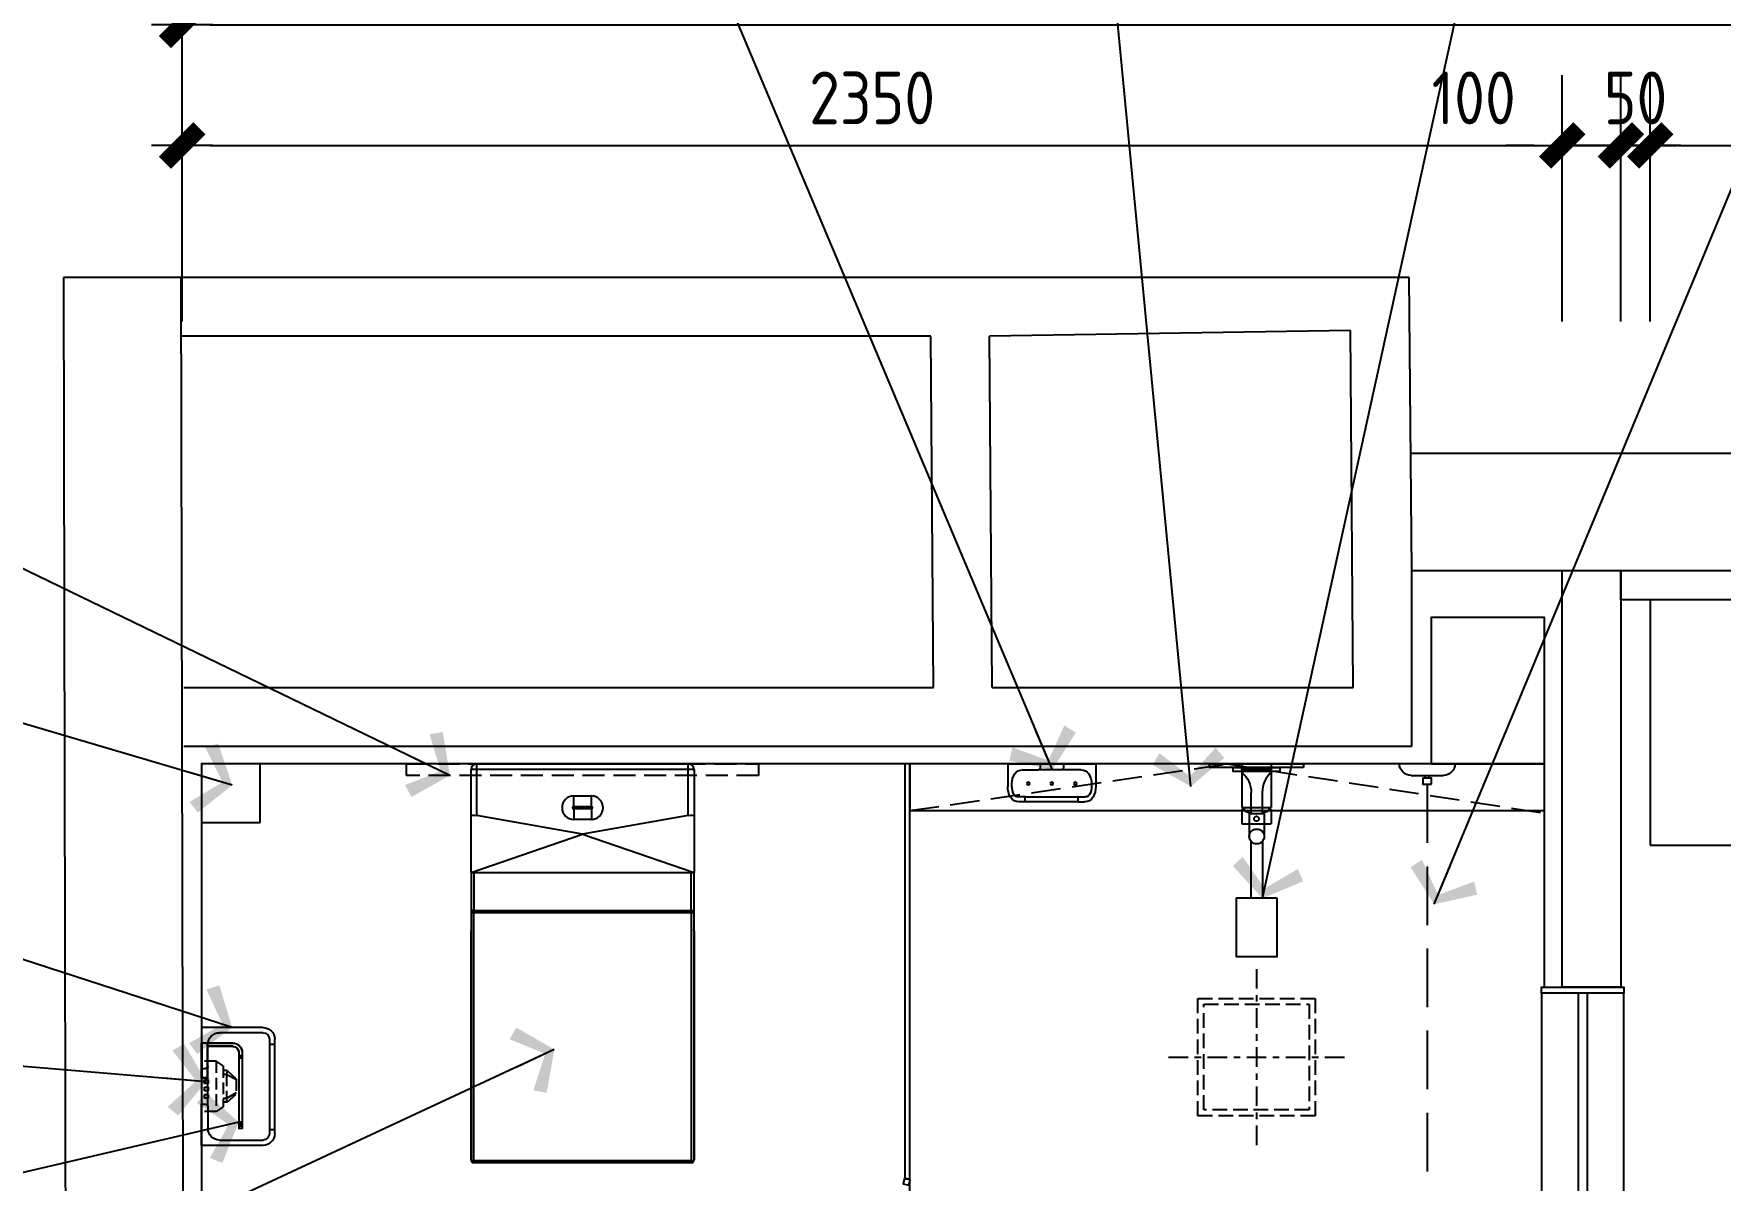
# Model space of a CAD drawing. Extents: x 220391 to 385981, y 332279 to 483868.
# Drawn here: x 234410 to 237284, y 449027 to 450981 of the extents above; entities that cross this region are included whole.
import ezdxf

# ---------------------------------------------------------------- set-up
doc = ezdxf.new("R2010")
doc.units = 0
doc.header["$MEASUREMENT"] = 0
for name, pattern in [('DASH', [0.35, 0.25, -0.1]), ('家具平面底图$0$DOM-虚线', [0.35, 0.25, -0.1]), ('家具平面底图$0$DOM-门开启线', [0.666666, 0.333333, -0.111111, 0.111111, -0.111111])]:
    doc.linetypes.add(name, pattern=pattern)
doc.layers.add('F-洁具-DOM', color=1, linetype='Continuous')
doc.styles.add('DOM-romans.shx', font='dim.shx')
doc.dimstyles.new('DOM_DIM_1 80', dxfattribs={"dimscale": 60, "dimtxt": 1.5, "dimasz": 0.8, "dimexe": 2, "dimexo": 1.5, "dimgap": 0.6, "dimtad": 1, "dimdec": 0, "dimrnd": 5, "dimzin": 12, "dimdsep": 46, "dimtxsty": 'DOM-romans.shx', "dimblk": 'DOM_Dimension_Tick', "dimcen": 0.125, "dimclrd": 44, "dimclre": 44, "dimclrt": 50, "dimadec": 0, "dimazin": 0, "dimtfac": 1, "dimtdec": 0, "dimtix": 1, "dimtmove": 2, "dimatfit": 3, "dimldrblk": 'DOM_Leader_Arrow', "dimfxl": 0, "dimtvp": 1, "dimtolj": 1, "dimtzin": 0, "dimarcsym": 0})

# ---------------------------------------------------------------- blocks, each defined once
blk = doc.blocks.new('家具平面底图$0$A$C591D7FFC')
at = {"linetype": '家具平面底图$0$DOM-虚线', "ltscale": 150}
blk.add_lwpolyline([(300, -20), (-300, -20), (-300, 0), (300, 0)], close=True, dxfattribs=at)
blk = doc.blocks.new('家具平面底图$0$A$C619B377B')
at = {"linetype": 'Continuous'}
for p, q in [((-180, 0), (180, 0)), ((-190, -185.2), (-190, -10)), ((190, -10), (190, -185.2)), ((-189.5, -186.2), (-190, -185.2)), ((-189.5, -676), (-189.5, -186.1)), ((-184.5, -185.2), (184.5, -185.2)), ((189.5, -186.2), (190, -185.2)), ((189.5, -186.1), (189.5, -676)), ((189.5, -254), (-189.5, -254)), ((185.5, -680), (-185.5, -680))]:
    blk.add_line(p, q, dxfattribs=at)
at = {"color": 8, "linetype": 'Continuous'}
for p, q in [((-180, -88.3), (-180, 0)), ((180, -88.3), (180, 0)), ((190, -10), (-190, -10)), ((-15, -55), (15, -55)), ((-15, -73), (-15, -55)), ((15, -73), (15, -55)), ((-15, -73), (15, -73)), ((15, -77), (-15, -77)), ((-15, -77), (-15, -95)), ((15, -77), (15, -95)), ((0, -120), (-180, -88.3)), ((15, -95), (-15, -95)), ((180, -88.3), (0, -120)), ((-190, -185.2), (0, -120)), ((0, -120), (190, -185.2)), ((-184.5, -250), (-184.5, -185.2)), ((184.5, -185.2), (184.5, -250)), ((-185.5, -250), (185.5, -250)), ((-185.5, -680), (-185.5, -250)), ((185.5, -680), (185.5, -250)), ((-189.5, -285), (-190, -285)), ((-190, -675), (-190, -285)), ((190, -285), (189.5, -285)), ((190, -285), (190, -675)), ((-190, -675), (-189.5, -675)), ((-189.5, -676), (189.5, -676)), ((-188.7, -679.1), (-188.4, -678.8)), ((188.4, -678.8), (188.7, -679.1)), ((189.9, -675), (190, -675))]:
    blk.add_line(p, q, dxfattribs=at)
at = {"linetype": 'Continuous'}
for centre, radius, start, end in [((-180, -10), 10, 90, 180), ((-185.5, -676), 4, 180, 270), ((185.5, -676), 4, 270, 0)]:
    blk.add_arc(centre, radius, start, end, dxfattribs=at)
at = {"color": 8, "linetype": 'Continuous'}
for centre, radius, start, end in [((180, -10), 10, 0, 90), ((-15, -75), 20, 90, 270), ((15, -75), 20, 270, 90), ((-15, -75), 2, 90, 270), ((15, -75), 2, 270, 90), ((-185.5, -254), 4, 90, 180), ((185.5, -254), 4, 0, 90), ((-185, -285), 5, 155.1791, 180), ((185, -285), 5, 0, 24.7583), ((-185, -675), 5, 180, 217.3553), ((-175, -674.8), 14.5, 191.2565, 193.3174), ((-175.6, -674.9), 13.9, 193.3081, 196.9705), ((-186.9, -676.4), 3.26, 232.0237, 236.5582), ((-183.6, -663.5), 16.5, 252.0625, 255.3707), ((-183.5, -662.9), 17.1, 255.3597, 256.5632), ((183.5, -662.9), 17.1, 283.4368, 284.6403), ((183.6, -663.5), 16.5, 284.6293, 287.9375), ((186.9, -676.4), 3.26, 303.4418, 307.9763), ((175.6, -674.9), 13.9, 343.0295, 346.6919), ((185, -675), 5, 322.6233, 0), ((175, -674.8), 14.5, 346.6826, 348.7435)]:
    blk.add_arc(centre, radius, start, end, dxfattribs=at)
at = {"color": 8, "linetype": 'Continuous', "extrusion": (0, 0, -1)}
for centre, major_axis, start_param, end_param in [((-180, -90.9), (9.99, -1.89), 3.092725, 4.663521), ((180, -90.9), (9.99, 1.89), -1.521928, 0.048868)]:
    blk.add_ellipse(centre, major_axis=major_axis, ratio=0.25825, start_param=start_param, end_param=end_param, dxfattribs=at)
at = {"linetype": 'Continuous', "extrusion": (0, 0, -1)}
for centre, start_param, end_param in [((-184.5, -186.1), 3.145147, 4.712389), ((184.5, -186.1), 4.712389, 6.279631)]:
    blk.add_ellipse(centre, major_axis=(5, 0), ratio=0.176327, start_param=start_param, end_param=end_param, dxfattribs=at)
at = {"layer": 'F-洁具-DOM'}
blk.add_blockref('家具平面底图$0$A$C591D7FFC', (0, 0), dxfattribs=at)
blk = doc.blocks.new('家具平面底图$0$A$C3001446E')
at = {"color": 8, "linetype": '家具平面底图$0$DOM-门开启线', "ltscale": 100}
for p, q in [((-500, 150), (-500, -150)), ((-350, 0), (-650, 0))]:
    blk.add_line(p, q, dxfattribs=at)
at = {"color": 250}
for p, q in [((-131.9, 9.6), (-229.4, 9.6)), ((-85.6, 12.4), (-124.2, 12.4)), ((-85.6, -13.1), (-85.6, 12.4)), ((-85.6, -9.7), (-85.6, 9)), ((-85.6, 9), (-49.5, 9)), ((-131.9, -10.4), (-229.4, -10.4)), ((-85.6, -13.1), (-124.2, -13.1)), ((0, -25), (-5.9, -25))]:
    blk.add_line(p, q, dxfattribs=at)
for p, q in [((-102.2, 25, 0), (-102.2, -25, 0)), ((-77.2, 25, 0), (-102.2, 25, 0)), ((-74.7, 20.8, 0), (-79.9, 20.8, 0)), ((-77.2, 25, 0), (-77.2, 20.8, 0)), ((-13, 25, 0), (-74.7, 25, 0)), ((-77.2, -25, 0), (-102.2, -25, 0)), ((-74.7, -20.8, 0), (-79.9, -20.8, 0)), ((-77.2, -20.8, 0), (-77.2, -25, 0)), ((-13, -25, 0), (-74.7, -25, 0))]:
    blk.add_line(p, q)
at = {"color": 8}
blk.add_line((-74.7, 25, 0), (-74.7, -25, 0), dxfattribs=at)
at = {"linetype": '家具平面底图$0$DOM-虚线', "ltscale": 100}
blk.add_lwpolyline([(-600, -100), (-600, 100), (-400, 100), (-400, -100)], close=True, dxfattribs=at)
at = {"color": 8, "linetype": '家具平面底图$0$DOM-虚线', "ltscale": 100}
blk.add_lwpolyline([(-590, -90), (-590, 90), (-410, 90), (-410, -90)], close=True, dxfattribs=at)
for points in [[(-6.5, -80), (-6.5, 80), (0, 80), (0, -80)], [(-13, -40), (-13, 40), (-6.5, 40), (-6.5, -40)]]:
    blk.add_lwpolyline(points, close=True)
at = {"color": 250}
for points in [[(-229.4, -35.4), (-229.4, 34.6), (-328.7, 34.6), (-328.7, -35.4)], [(0, -25), (-9.8, -25), (-9.8, 25), (0, 25)]]:
    blk.add_lwpolyline(points, close=True, dxfattribs=at)
for points in [[(-9.8, 25), (-14.6, 25, -0.211273), (-49.5, 9, -0.201002)], [(-9.8, -25), (-14.6, -25, 0.210081), (-49.1, -9.7), (-85.6, -9.7)]]:
    blk.add_lwpolyline(points, format="xyb", dxfattribs=at)
blk.add_circle((-124, -0.4), 12.7, dxfattribs=at)
at = {"color": 8}
blk.add_circle((-93.8, 0), 4.17, dxfattribs=at)
blk.add_arc((-43.8, 0, 0), 41.7, 143.1301, 216.8699, dxfattribs=at)
blk = doc.blocks.new('家具平面底图$0$dfsggag')
at = {"color": 8, "linetype": '家具平面底图$0$DOM-虚线', "ltscale": 80}
for p, q in [((-27, 43.6), (-12.7, 59.3)), ((-11.1, 59.3), (-20.4, 42.7)), ((-12.7, 59.3), (12.7, 59.3)), ((11.1, 59.3), (20.4, 42.7)), ((27, 43.6), (12.7, 59.3)), ((-34.9, 36.8), (-42.9, 25.1)), ((-34.9, 36.8), (34.9, 36.8)), ((-27, 43.6), (-20.4, 42.7)), ((-27, 43.6), (-27, 36.8)), ((-20.4, 42.7), (20.4, 42.7)), ((-20.4, 42.7), (-20.4, 36.8)), ((27, 43.6), (20.4, 42.7)), ((20.4, 42.7), (20.4, 36.8)), ((27, 43.6), (27, 36.8)), ((34.9, 36.8), (42.9, 25.1)), ((-42.9, 25.1), (-42.9, 0)), ((-42.9, 25.1), (42.9, 25.1)), ((-42.9, 0), (42.9, 0)), ((42.9, 25.1), (42.9, 0))]:
    blk.add_line(p, q, dxfattribs=at)
for points in [[(-11.3, 11.2), (-4.7, 11.2), (-4.7, 5.1), (-11.3, 5.1)], [(1.2, 11.2), (7.8, 11.2), (7.8, 5.1), (1.2, 5.1)], [(13.6, 11.2), (20.2, 11.2), (20.2, 5.1), (13.6, 5.1)]]:
    blk.add_lwpolyline(points, close=True, dxfattribs=at)
blk = doc.blocks.new('家具平面底图$0$A$C08F94FB0')
at = {"linetype": 'Continuous'}
for p, q in [((-100.5, 0), (-30.5, 0)), ((-100.5, -105), (-100.5, 0)), ((-30.5, 0), (-30.5, -7)), ((100.5, 0), (30.5, 0)), ((100.5, -105), (100.5, 0)), ((-0.5, -125), (-80.5, -125)), ((80.5, -125), (-0.5, -125))]:
    blk.add_line(p, q, dxfattribs=at)
at = {"color": 8, "linetype": 'Continuous'}
for p, q in [((-30.5, 0), (30.5, 0)), ((-0.5, -11), (-71.5, -11)), ((34.5, -11), (-36.3, -11)), ((30.5, 0), (30.5, -7)), ((34.5, -11), (71.5, -11)), ((-91.5, -105), (-91.5, -31)), ((91.5, -31), (91.5, -105)), ((-80.5, -116), (-0.5, -116)), ((-0.5, -116), (80.5, -116))]:
    blk.add_line(p, q, dxfattribs=at)
at = {"color": 8}
for p, q in [((-72.1, -116), (-72.1, -125)), ((73.5, -116), (73.5, -125))]:
    blk.add_line(p, q, dxfattribs=at)
at = {"color": 8, "linetype": 'Continuous'}
for centre, radius, start, end in [((-71.5, -31), 20, 90, 180), ((34.5, -7), 4, 180, 270), ((71.5, -31), 20, 0, 90), ((-80.5, -105), 11, 180, 270), ((80.5, -105), 11, 270, 0)]:
    blk.add_arc(centre, radius, start, end, dxfattribs=at)
at = {"linetype": 'Continuous'}
for centre, radius, start, end in [((-34.5, -7), 4, 270, 0), ((-80.5, -105), 20, 180, 270), ((80.5, -105), 20, 270, 0)]:
    blk.add_arc(centre, radius, start, end, dxfattribs=at)
blk = doc.blocks.new('家具平面底图$0$A$C2B4824DF')
for p, q in [((63.5, -57), (63.5, 72.7)), ((69.2, 73), (63.8, 73)), ((69.5, -57), (69.5, 72.7)), ((0, -13.5), (0, -72.5)), ((9.5, -13), (0.5, -13)), ((10, -73), (10, -13.5)), ((0.5, -73), (9.5, -73)), ((53.5, -67), (10, -67)), ((10, -73), (53.5, -73))]:
    blk.add_line(p, q)
at = {"color": 250}
for p, q in [((69.5, 69), (63.5, 69)), ((69.5, 66.2), (63.5, 66.2)), ((69.5, 62.1), (63.5, 62.1)), ((63.8, -57), (63.8, 73)), ((63.8, 65.9), (69.2, 65.9)), ((69.2, 64.9), (63.8, 64.9)), ((69.2, -57), (69.2, 73)), ((10, -13.5), (0, -13.5)), ((0.5, -73), (0.5, -13)), ((9.5, -73), (9.5, -13)), ((69.5, -47.1), (63.5, -47.1)), ((69.5, -51.2), (63.5, -51.2)), ((63.8, -57), (63.5, -57)), ((69.2, -49.9), (63.8, -49.9)), ((69.2, -50.9), (63.8, -50.9)), ((69.2, -57), (69.5, -57)), ((10, -72.5), (0, -72.5)), ((53.5, -67.3), (10, -67.3)), ((10, -72.7), (53.5, -72.7)), ((53.5, -67.3), (53.5, -67)), ((53.5, -72.7), (53.5, -73))]:
    blk.add_line(p, q, dxfattribs=at)
for centre, radius, start, end in [((63.8, 72.7), 0.3, 90, 180), ((69.2, 72.7), 0.3, 0, 90), ((0.5, -13.5), 0.5, 90, 180), ((9.5, -13.5), 0.5, 0, 90), ((53.5, -57), 16, 270, 0), ((53.5, -57), 10, 270, 0), ((0.5, -72.5), 0.5, 180, 270), ((9.5, -72.5), 0.5, 270, 342.3099)]:
    blk.add_arc(centre, radius, start, end)
for radius in [15.7, 10.3]:
    blk.add_arc((53.5, -57), radius, 270, 0, dxfattribs=at)
for points, start_tangent, end_tangent in [([(63.5, 66.2), (63.5, 66.1), (63.6, 66), (63.7, 65.9), (63.8, 65.9)], (0, -1), (1, 0)), ([(63.5, 65.2), (63.5, 65.1), (63.6, 65), (63.7, 64.9), (63.8, 64.9)], (0, -1), (1, 0)), ([(69.2, 65.9), (69.3, 65.9), (69.4, 66), (69.5, 66.1), (69.5, 66.2)], (1, 0), (0, 1)), ([(69.5, 65.2), (69.5, 65.1), (69.4, 65), (69.3, 64.9), (69.2, 64.9)], (0, -1), (-1, 0)), ([(63.5, -50.2), (63.5, -50.1), (63.6, -50), (63.7, -49.9), (63.8, -49.9)], (0, 1), (1, 0)), ([(63.8, -50.9), (63.7, -50.9), (63.6, -51), (63.5, -51.1), (63.5, -51.2)], (-1, 0), (0, -1)), ([(69.5, -50.2), (69.5, -50.1), (69.4, -50), (69.3, -49.9), (69.2, -49.9)], (0, 1), (-1, 0)), ([(69.5, -51.2), (69.5, -51.1), (69.4, -51), (69.3, -50.9), (69.2, -50.9)], (0, 1), (-1, 0))]:
    blk.add_spline(points, degree=3, dxfattribs=dict(at, start_tangent=start_tangent, end_tangent=end_tangent))
blk = doc.blocks.new('DOM_Dimension_Tick')
at = {"color": 0, "linetype": 'ByBlock'}
for p, q in [((-1.091, 0), (0, 0)), ((0, 0), (1.091, 0))]:
    blk.add_line(p, q, dxfattribs=at)
at = {"color": 0, "linetype": 'Continuous', "const_width": 0.608}
blk.add_lwpolyline([(-0.61, -0.61), (0.61, 0.61)], dxfattribs=at)
blk = doc.blocks.new('*D871')
at = {"color": 44, "lineweight": -2, "transparency": 16777216}
for p, q in [((234662.8, 450490.6), (234662.8, 450910.6)), ((237015, 450490.6), (237015, 450910.6)), ((234710.8, 450790.6), (236967, 450790.6))]:
    blk.add_line(p, q, dxfattribs=at)
at = {"layer": 'Defpoints', "color": 0, "transparency": 16777216}
for p in [(237015, 450790.6), (234662.8, 449622), (237015, 449622)]:
    blk.add_point(p, dxfattribs=at)
at = {"color": 44, "lineweight": -2, "transparency": 16777216, "xscale": 48, "yscale": 48, "zscale": 48, "rotation": 180}
blk.add_blockref('DOM_Dimension_Tick', (234662.8, 450790.6), dxfattribs=at)
at = {"color": 44, "lineweight": -2, "transparency": 16777216, "xscale": 48, "yscale": 48, "zscale": 48}
blk.add_blockref('DOM_Dimension_Tick', (237015, 450790.6), dxfattribs=at)
at = {"color": 50, "transparency": 16777216, "insert": (235838.9, 450871.6), "char_height": 90, "attachment_point": 5, "style": 'DOM-romans.shx'}
blk.add_mtext('\\A1;2350', dxfattribs=at)
blk = doc.blocks.new('DOM_Leader_Arrow')
at = {"color": 0, "linetype": 'ByBlock'}
blk.add_line((0, 0), (-1.5, 0), dxfattribs=at)
for points in [[(-1.288, 1.003), (-0.895, 1.278), (-0.36, 0), (0, 0)], [(-1.288, -1.003), (-0.895, -1.278), (-0.36, 0), (0, 0)]]:
    blk.add_solid(points, dxfattribs=at)
blk = doc.blocks.new('*D872')
at = {"color": 44, "lineweight": -2, "transparency": 16777216}
for p, q in [((237015, 450490.6), (237015, 450910.6)), ((237115, 450490.6), (237115, 450910.6)), ((236967, 450790.6), (236919, 450790.6)), ((237015, 450790.6), (237115, 450790.6)), ((237163, 450790.6), (237211, 450790.6))]:
    blk.add_line(p, q, dxfattribs=at)
at = {"layer": 'Defpoints', "color": 0, "transparency": 16777216}
for p in [(237115, 450790.6), (237115, 450066), (237015, 449581.8)]:
    blk.add_point(p, dxfattribs=at)
at = {"color": 44, "lineweight": -2, "transparency": 16777216, "xscale": 48, "yscale": 48, "zscale": 48}
blk.add_blockref('DOM_Dimension_Tick', (237015, 450790.6), dxfattribs=at)
at = {"color": 44, "lineweight": -2, "transparency": 16777216, "xscale": 48, "yscale": 48, "zscale": 48, "rotation": 180}
blk.add_blockref('DOM_Dimension_Tick', (237115, 450790.6), dxfattribs=at)
at = {"color": 50, "transparency": 16777216, "insert": (236864.2, 450871.6), "char_height": 90, "attachment_point": 5, "style": 'DOM-romans.shx'}
blk.add_mtext('\\A1;100', dxfattribs=at)
blk = doc.blocks.new('*D869')
at = {"color": 44, "lineweight": -2, "transparency": 16777216}
for p, q in [((234662.8, 450752.8), (234662.8, 451116)), ((241765, 450696), (241765, 451116)), ((234710.8, 450996), (241717, 450996))]:
    blk.add_line(p, q, dxfattribs=at)
at = {"layer": 'Defpoints', "color": 0, "transparency": 16777216}
for p in [(241765, 450996), (234662.8, 450662.8), (241765, 450066)]:
    blk.add_point(p, dxfattribs=at)
at = {"color": 44, "lineweight": -2, "transparency": 16777216, "xscale": 48, "yscale": 48, "zscale": 48, "rotation": 180}
blk.add_blockref('DOM_Dimension_Tick', (234662.8, 450996), dxfattribs=at)
at = {"color": 44, "lineweight": -2, "transparency": 16777216, "xscale": 48, "yscale": 48, "zscale": 48}
blk.add_blockref('DOM_Dimension_Tick', (241765, 450996), dxfattribs=at)
at = {"color": 50, "transparency": 16777216, "insert": (238213.9, 451077), "char_height": 90, "attachment_point": 5, "style": 'DOM-romans.shx'}
blk.add_mtext('\\A1;7100', dxfattribs=at)
blk = doc.blocks.new('*D874')
at = {"color": 44, "lineweight": -2, "transparency": 16777216}
for p, q in [((233991.5, 450114), (233991.5, 450162)), ((234291.5, 450066), (233871.5, 450066)), ((233991.5, 450066), (233991.5, 449766.8)), ((234291.5, 449766.8), (233871.5, 449766.8)), ((233991.5, 449718.8), (233991.5, 449670.8))]:
    blk.add_line(p, q, dxfattribs=at)
at = {"layer": 'Defpoints', "color": 0, "transparency": 16777216}
for p in [(236758.8, 450066), (233991.5, 449766.8), (236758.8, 449766.8)]:
    blk.add_point(p, dxfattribs=at)
at = {"color": 44, "lineweight": -2, "transparency": 16777216, "xscale": 48, "yscale": 48, "zscale": 48}
for p, rotation in [((233991.5, 450066), 270), ((233991.5, 449766.8), 90)]:
    blk.add_blockref('DOM_Dimension_Tick', p, dxfattribs=dict(at, rotation=rotation))
at = {"color": 50, "transparency": 16777216, "insert": (233910.5, 449916.4), "char_height": 90, "attachment_point": 5, "rotation": 90, "style": 'DOM-romans.shx'}
blk.add_mtext('\\A1;300', dxfattribs=at)
blk = doc.blocks.new('*D875')
at = {"color": 44, "lineweight": -2, "transparency": 16777216}
for p, q in [((234291.5, 449766.8), (233871.5, 449766.8)), ((233991.5, 449718.8), (233991.5, 448264.8)), ((234291.5, 448216.8), (233871.5, 448216.8))]:
    blk.add_line(p, q, dxfattribs=at)
at = {"layer": 'Defpoints', "color": 0, "transparency": 16777216}
for p in [(236758.8, 449766.8), (233991.5, 448216.8), (234665.7, 448216.8)]:
    blk.add_point(p, dxfattribs=at)
at = {"color": 44, "lineweight": -2, "transparency": 16777216, "xscale": 48, "yscale": 48, "zscale": 48}
for p, rotation in [((233991.5, 449766.8), 90), ((233991.5, 448216.8), 270)]:
    blk.add_blockref('DOM_Dimension_Tick', p, dxfattribs=dict(at, rotation=rotation))
at = {"color": 50, "transparency": 16777216, "insert": (233910.5, 448991.8), "char_height": 90, "attachment_point": 5, "rotation": 90, "style": 'DOM-romans.shx'}
blk.add_mtext('\\A1;1550', dxfattribs=at)
blk = doc.blocks.new('A$C0550754B')
at = {"layer": 'F-洁具-DOM'}
for p, q in [((0, 0), (-35, 0)), ((-22.5, 11.7), (-22.5, 14.3)), ((-12.5, 14.3), (-22.5, 14.3)), ((-22.5, 11.7), (-20.8, 11.7)), ((-22.5, 6.3), (-22.5, 9)), ((-22.5, 9), (-20.8, 9)), ((-21, 0), (-21, 0)), ((-12.5, 11.7), (-14.2, 11.7)), ((-12.5, 9), (-14.2, 9)), ((-14, 0), (-14, 0)), ((-12.5, 11.7), (-12.5, 14.3)), ((-12.5, 6.3), (-12.5, 9))]:
    blk.add_line(p, q, dxfattribs=at)
blk.add_lwpolyline([(0, 0), (0, -3), (-35, -3), (-35, 0)], dxfattribs=at)
blk.add_lwpolyline([(-25, 6.3), (-25, 0), (-10, 0), (-10, 6.3)], close=True, dxfattribs=at)
for centre, start, end in [((-20.8, 10.3), 270, 90), ((-14.2, 10.3), 90, 270)]:
    blk.add_arc(centre, 1.33, start, end, dxfattribs=at)
blk = doc.blocks.new('*U858')
at = {"color": 1}
blk.add_line((236602.6, 472369.7), (236697.6, 472369.7), dxfattribs=at)
at = {"layer": 'F-洁具-DOM'}
for p, q in [((236677.6, 472349.8), (236622.6, 472349.8)), ((236646.6, 472344.8), (236646.6, 472349.8)), ((236653.6, 472344.8), (236653.6, 472349.8))]:
    blk.add_line(p, q, dxfattribs=at)
at = {"layer": 'F-洁具-DOM', "color": 8, "linetype": 'DASH', "ltscale": 400}
blk.add_line((236650.1, 472334.8), (236650.1, 470897), dxfattribs=at)
at = {"layer": 'F-洁具-DOM'}
blk.add_lwpolyline([(236642.6, 472334.8), (236642.6, 472344.8), (236657.6, 472344.8), (236657.6, 472334.8)], close=True, dxfattribs=at)
for centre, start, end in [((236622.6, 472369.8), 180, 270), ((236677.6, 472369.8), 270, 0)]:
    blk.add_arc(centre, 20, start, end, dxfattribs=at)
at = {"layer": 'F-洁具-DOM', "xscale": -1}
blk.add_blockref('A$C0550754B', (236632.6, 470882.7), dxfattribs=at)
blk = doc.blocks.new('*D879')
at = {"color": 44, "lineweight": -2, "transparency": 16777216}
for p, q in [((237165, 450490.6), (237165, 450910.6)), ((237665.2, 450490.6), (237665.2, 450910.6)), ((237213, 450790.6), (237617.2, 450790.6))]:
    blk.add_line(p, q, dxfattribs=at)
at = {"layer": 'Defpoints', "color": 0, "transparency": 16777216}
for p in [(237665.2, 450790.6), (237665.2, 450016), (237165, 449989.7)]:
    blk.add_point(p, dxfattribs=at)
at = {"color": 44, "lineweight": -2, "transparency": 16777216, "xscale": 48, "yscale": 48, "zscale": 48, "rotation": 180}
blk.add_blockref('DOM_Dimension_Tick', (237165, 450790.6), dxfattribs=at)
at = {"color": 44, "lineweight": -2, "transparency": 16777216, "xscale": 48, "yscale": 48, "zscale": 48}
blk.add_blockref('DOM_Dimension_Tick', (237665.2, 450790.6), dxfattribs=at)
at = {"color": 50, "transparency": 16777216, "insert": (237415.1, 450871.6), "char_height": 90, "attachment_point": 5, "style": 'DOM-romans.shx'}
blk.add_mtext('\\A1;500', dxfattribs=at)
blk = doc.blocks.new('*D883')
at = {"color": 44, "lineweight": -2, "transparency": 16777216}
for p, q in [((237115, 450490.6), (237115, 450910.6)), ((237165, 450490.6), (237165, 450910.6)), ((237067, 450790.6), (237019, 450790.6)), ((237115, 450790.6), (237165, 450790.6)), ((237213, 450790.6), (237261, 450790.6))]:
    blk.add_line(p, q, dxfattribs=at)
at = {"layer": 'Defpoints', "color": 0, "transparency": 16777216}
for p in [(237165, 450790.6), (237115, 449939.4), (237165, 449939.4)]:
    blk.add_point(p, dxfattribs=at)
at = {"color": 44, "lineweight": -2, "transparency": 16777216, "xscale": 48, "yscale": 48, "zscale": 48}
blk.add_blockref('DOM_Dimension_Tick', (237115, 450790.6), dxfattribs=at)
at = {"color": 44, "lineweight": -2, "transparency": 16777216, "xscale": 48, "yscale": 48, "zscale": 48, "rotation": 180}
blk.add_blockref('DOM_Dimension_Tick', (237165, 450790.6), dxfattribs=at)
at = {"color": 50, "transparency": 16777216, "insert": (237140, 450871.6), "char_height": 90, "attachment_point": 5, "style": 'DOM-romans.shx'}
blk.add_mtext('\\A1;50', dxfattribs=at)
blk = doc.blocks.new('家具平面底图$0$A$C271434D2')
for p, q in [((75, 0), (-75, 0)), ((-75, 0), (-20, 0)), ((-75, 0), (-75, -38.8)), ((75, 0), (20, 0)), ((75, 0), (75, -38.8)), ((-45.1, -65), (-56.6, -65)), ((-45.1, -65), (45.1, -65)), ((45.1, -65), (56.6, -65))]:
    blk.add_line(p, q)
at = {"color": 8}
for p, q in [((-50.1, -10.4), (-22.9, -10.4)), ((-22.9, -10.4), (22.9, -10.4)), ((-20, 0), (-20, -7.5)), ((20, 0), (20, -7.5)), ((50.1, -10.4), (22.9, -10.4)), ((-45.1, -56.7), (-56.7, -56.7)), ((-45.1, -65), (-45.1, -56.7)), ((45.1, -56.7), (-45.1, -56.7)), ((45.1, -65), (45.1, -56.7)), ((45.1, -56.7), (56.7, -56.7))]:
    blk.add_line(p, q, dxfattribs=at)
for centre in [(-40, -33.5), (0, -33.5), (40, -33.5)]:
    blk.add_circle(centre, 2.5, dxfattribs=at)
for centre, radius, start, end in [((-35.7, -34.3), 32.2, 148.4973, 179.159), ((-49.6, -27), 16.6, 91.8932, 144.9415), ((-22.9, -7.5), 2.95, 270, 0), ((22.9, -7.5), 2.95, 180, 270), ((49.6, -27), 16.6, 35.0585, 88.1068), ((35.7, -34.3), 32.2, 0.841, 31.5027), ((-22.3, -36.6), 45.6, 176.4902, 196.8871), ((-56.5, -46.7), 9.98, 198.5079, 269.357), ((56.5, -46.7), 9.98, 270.643, 341.4921), ((22.3, -36.6), 45.6, 343.1129, 3.5098)]:
    blk.add_arc(centre, radius, start, end, dxfattribs=at)
for centre, radius, start, end in [((-40.3, -39.7), 34.7, 178.5178, 209.9151), ((-56.2, -48.5), 16.5, 211.2187, 271.3515), ((56.2, -48.5), 16.5, 268.6485, 328.7813), ((40.3, -39.7), 34.7, 330.0849, 1.4822)]:
    blk.add_arc(centre, radius, start, end)
blk = doc.blocks.new('A$Cf45895e4')
at = {"layer": 'F-洁具-DOM', "xscale": -1}
blk.add_blockref('家具平面底图$0$A$C271434D2', (-200, 0), dxfattribs=at)

msp = doc.modelspace()

# ---------------------------------------------------------------- linework, layer by layer
at = {"color": 4}
for p, q in [((236754, 450565.4), (234460.8, 450565.4)), ((236758.8, 450066), (236754, 450565.4)), ((234461, 450465.4), (234460.8, 450465.4)), ((235938.8, 450465.4), (234661, 450465.4)), ((235943.7, 449866.8), (235938.8, 450465.4)), ((236654, 450475.4), (236038.8, 450465.4)), ((236043.7, 449866.8), (236038.8, 450465.4)), ((236658.8, 449866.8), (236654, 450475.4)), ((236758.8, 449766.8), (236758.8, 450066)), ((237015, 449356), (237015, 450066)), ((237115, 450066), (237115, 449356)), ((234665.7, 449866.8), (235943.7, 449866.8)), ((236043.7, 449866.8), (236658.8, 449866.8)), ((234665.7, 449766.8), (236758.8, 449766.8)), ((237115, 449356), (237015, 449356))]:
    msp.add_line(p, q, dxfattribs=at)
at = {"color": 1}
for p, q in [((235894.9, 449030.1), (235894.9, 449736.8)), ((235902.9, 449030.1), (235902.9, 449736.8)), ((235894.9, 449030.1), (235895.9, 449029.1)), ((235895.9, 449029.1), (235901.9, 449029.1)), ((235902.9, 449030.1), (235901.9, 449029.1))]:
    msp.add_line(p, q, dxfattribs=at)
at = {"color": 8}
msp.add_line((235902.9, 448247.8), (235902.9, 449736.8), dxfattribs=at)
at = {"color": 3}
for p, q in [((237042.5, 449346), (237042.5, 448395)), ((237057.5, 449346), (237057.5, 448395))]:
    msp.add_line(p, q, dxfattribs=at)
at = {"color": 4}
for points in [[(234460.8, 450565.4), (234465.7, 448026.9), (234724, 448026.9), (234724, 447867.3)], [(234660.8, 450565.4), (234665.7, 448216.8), (234914, 448216.8), (234914, 447867.3)], [(236758.8, 450266), (241965, 450266), (241965, 449027.5)], [(236758.8, 450066), (241765, 450066), (241765, 449027.5)]]:
    msp.add_lwpolyline(points, dxfattribs=at)
at = {"color": 2}
for points in [[(241765, 450016), (237115, 450016), (237115, 450066), (241765, 450066)], [(237165, 449598), (237665.2, 449598), (237665.2, 450016), (237165, 450016)]]:
    msp.add_lwpolyline(points, close=True, dxfattribs=at)
at = {"color": 3}
msp.add_lwpolyline([(236985, 449356), (236985, 449986), (236791.9, 449986), (236791.9, 449736.8), (234695.7, 449736.8), (234695.7, 448246.8), (235074, 448246.8)], dxfattribs=at)
at = {"color": 1}
for points in [[(236791.9, 449736.8), (236985, 449736.8), (236985, 449986), (236791.9, 449986)], [(234795.7, 449636.8), (234795.7, 449736.8), (234695.7, 449736.8), (234695.7, 449636.8)], [(235902.9, 449736.8), (235902.9, 449656.8), (236985, 449657.2), (236985, 449736.7)], [(237115, 449356), (237120, 449356), (237120, 449346), (236985, 449346), (236980, 449346), (236980, 449356)]]:
    msp.add_lwpolyline(points, close=True, dxfattribs=at)
at = {"color": 8}
for points in [[(236980, 448395), (237120, 448395), (237120, 449346), (236980, 449346)], [(235901.2, 449018.2), (235903.8, 449027.8), (235894.1, 449030.4), (235891.5, 449020.8)]]:
    msp.add_lwpolyline(points, close=True, dxfattribs=at)
at = {"layer": 'F-洁具-DOM', "color": 8, "linetype": 'DASH', "ltscale": 200}
msp.add_lwpolyline([(235902.9, 449656.8), (236444.3, 449736.6), (236985, 449652.4)], dxfattribs=at)

# ---------------------------------------------------------------- block references
at = {"color": 1}
msp.add_blockref('A$Cf45895e4', (236345, 449736.8), dxfattribs=at)
at = {"color": 4, "xscale": -1}
msp.add_blockref('*U858', (473435.1, -22632.9), dxfattribs=at)
at = {"layer": 'F-洁具-DOM'}
msp.add_blockref('家具平面底图$0$A$C619B377B', (235345.3, 449736.8), dxfattribs=at)
for name, p, rotation in [('家具平面底图$0$A$C3001446E', (236494, 449736.8), 90.00000000000001), ('家具平面底图$0$dfsggag', (234695.7, 449186.8), 270)]:
    msp.add_blockref(name, p, dxfattribs=dict(at, rotation=rotation))
at = {"layer": 'F-洁具-DOM', "xscale": -1}
for name, p, rotation in [('家具平面底图$0$A$C08F94FB0', (234695.7, 449186.8), 90), ('家具平面底图$0$A$C2B4824DF', (234695.7, 449187.9), 180)]:
    msp.add_blockref(name, p, dxfattribs=dict(at, rotation=rotation))

# ---------------------------------------------------------------- dimensions: what is measured, and where the dimension line sits
at = {"color": 4}
for base, p1, p2, angle, picture, middle in [((241765, 450996), (234662.8, 450662.8), (241765, 450066), 180, '*D869', (238213.9, 451077)), ((237015, 450790.6), (234662.8, 449622), (237015, 449622), 180, '*D871', (235838.9, 450871.6)), ((237165, 450790.6), (237115, 449939.4), (237165, 449939.4), 180, '*D883', (237140, 450871.6)), ((237665.2, 450790.6), (237165, 449989.7), (237665.2, 450016), 180, '*D879', (237415.1, 450871.6)), ((233991.5, 449766.8), (236758.8, 450066), (236758.8, 449766.8), 90, '*D874', (233910.5, 449916.4)), ((233991.5, 448216.8), (236758.8, 449766.8), (234665.7, 448216.8), 90, '*D875', (233910.5, 448991.8))]:
    dim = msp.add_linear_dim(base=base, p1=p1, p2=p2, angle=angle, dimstyle='DOM_DIM_1 80', dxfattribs=at)
    dim.commit()
    dim.dimension.update_dxf_attribs({"geometry": picture, "text_midpoint": middle})
dim = msp.add_linear_dim(base=(237115, 450790.6), p1=(237015, 449581.8), p2=(237115, 450066), angle=180, dimstyle='DOM_DIM_1 80', dxfattribs=at)
dim.commit()
dim.dimension.update_dxf_attribs({"geometry": '*D872', "text_midpoint": (236864.2, 450871.6), "dimtype": 160})

# ---------------------------------------------------------------- leaders
for points in [[(236146.1, 449726.4), (235454.5, 451368.7), (235254.5, 451368.7)], [(236382.1, 449698), (236221.9, 451368.7), (236021.9, 451368.7)], [(236504.3, 449507.4), (236912.6, 451368.7), (237112.6, 451368.7)], [(236796.9, 449497.3), (237574.3, 451368.7), (237774.3, 451368.7)], [(235119.2, 449716.8), (233328, 450583.1), (233028, 450583.1)], [(234748.2, 449700.4), (233328, 450117.8), (233028, 450117.8)], [(234748.2, 449287.3), (233328, 449747), (233028, 449747)], [(234703.9, 449194.8), (233328, 449309.9), (233028, 449309.9)], [(235297.2, 449249.7), (233328, 448332.6), (233028, 448332.6)], [(234759.2, 449125.8), (233328, 448792.2), (233028, 448792.2)]]:
    msp.add_leader(points, dimstyle='DOM_DIM_1 80', override={"dimgap": 0.6, "dimtad": 0}, dxfattribs=at)

doc.saveas('drawing.dxf')
